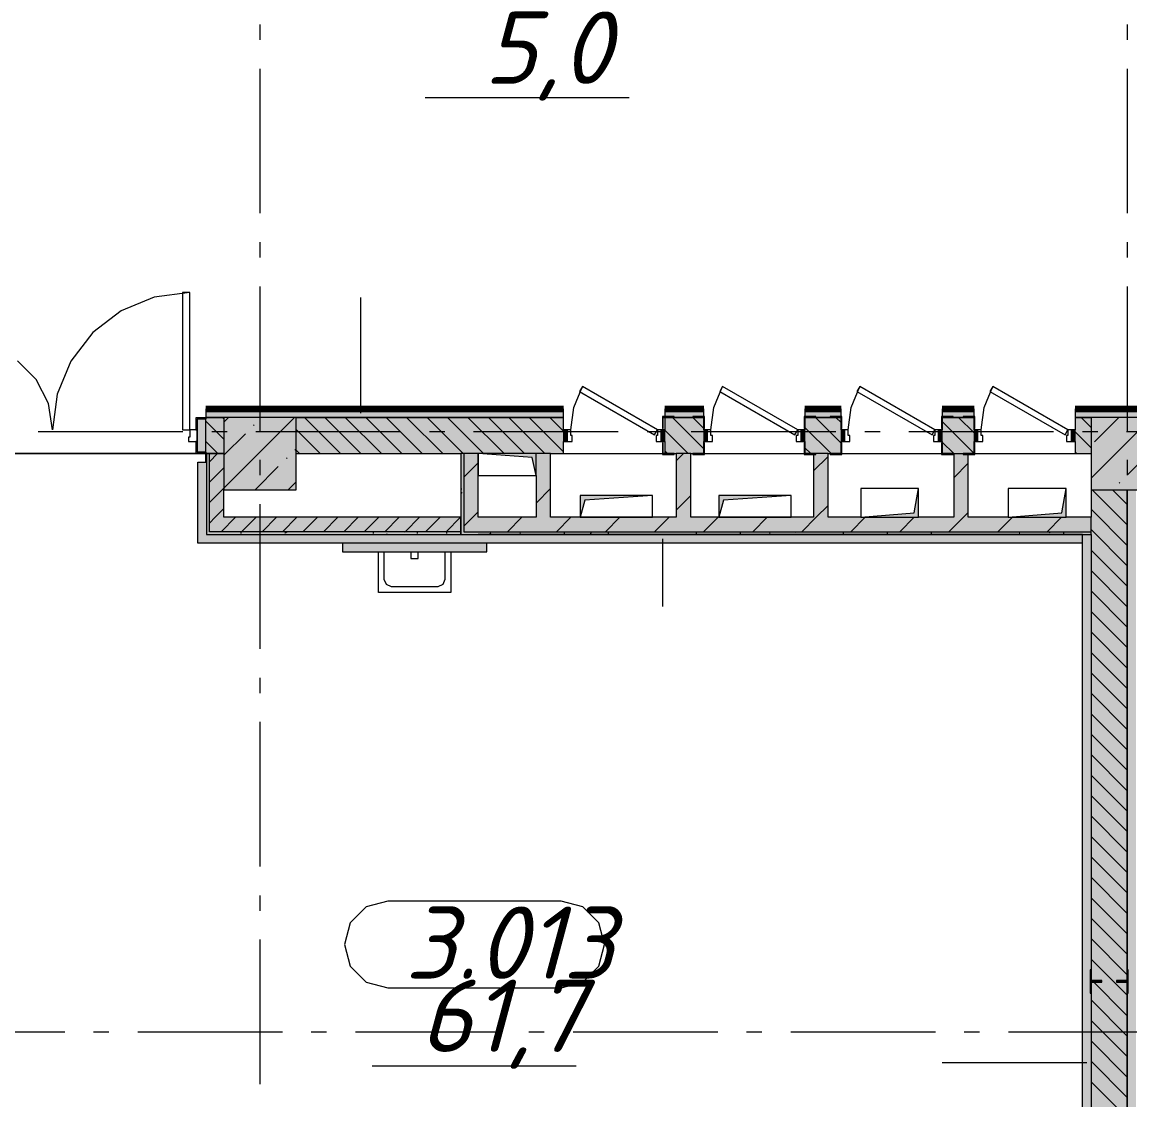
# Model space of a CAD drawing. Header units: millimetres. Extents: x -537608 to 253996, y -217170 to 186033.
# Drawn here: x -267671 to -260008, y 151802 to 159255 of the extents above; entities that cross this region are included whole.
import ezdxf

# ---------------------------------------------------------------- set-up
doc = ezdxf.new("R2010")
doc.units = ezdxf.units.MM
doc.layers.add('16) Лак 1.6м', color=160, linetype='Continuous', lineweight=90)
doc.layers.add('PDF _Геометрия', color=7, linetype='Continuous')
doc.layers.add('PDF _Текст', color=7, linetype='Continuous')
doc.layers.add('PDF _Сплошная заливка', color=7, linetype='Continuous', true_color=0xffffff)
doc.styles.add('PDF ISOCPEUR Italic', font='isocpeui.ttf')

msp = doc.modelspace()

# ---------------------------------------------------------------- hatches: boundary and pattern name
at = {"layer": 'PDF _Сплошная заливка', "true_color": 0xff7d7d, "transparency": 33554559}
h = msp.add_hatch(color=11, dxfattribs=at)
h.paths.add_polyline_path([(-247826.1916, 156521.2545), (-247576.1907, 156521.2545), (-247576.1907, 156581.2552), (-249086.1905, 156581.2552), (-249086.1905, 156529.2549), (-249081.1913, 156529.2549), (-249081.1913, 156521.2545), (-248302.5757, 156521.2545)], flags=0)
h.paths.add_polyline_path([(-251642.052, 156521.2545), (-250241.1898, 156521.2545), (-250241.1898, 156529.2549), (-250236.1906, 156529.2549), (-250236.1906, 156581.2552), (-253701.1885, 156581.2552), (-253701.1885, 156521.2545), (-253311.7923, 156521.2545)], flags=0)
h.paths.add_polyline_path([(-256651.2687, 156521.2545), (-255461.1891, 156521.2545), (-255461.1891, 156581.2552), (-260386.1866, 156581.2552), (-260386.1866, 156521.2545), (-256776.1874, 156521.2545)], flags=0)
h.paths.add_polyline_path([(-261306.1867, 156521.2545), (-261086.185, 156521.2545), (-261086.185, 156581.2552), (-261306.1867, 156581.2552)], flags=0)
h.paths.add_polyline_path([(-262006.1851, 156521.2545), (-262006.1851, 156581.2552), (-262256.186, 156581.2552), (-262256.186, 156521.2545)], flags=0)
h.paths.add_polyline_path([(-263226.1863, 156521.2545), (-262956.1888, 156521.2545), (-262956.1888, 156581.2552), (-263226.1863, 156581.2552)], flags=0)
h.paths.add_polyline_path([(-263926.1847, 156521.2545), (-263926.1847, 156581.2552), (-266401.1857, 156581.2552), (-266401.1857, 156521.2545), (-264999.9617, 156521.2545)], flags=0)
h.paths.add_polyline_path([(-268339.438, 156521.2545), (-268161.1864, 156521.2545), (-268161.1864, 156581.2552), (-270961.1843, 156581.2552), (-270961.1843, 156521.2545), (-268776.1862, 156521.2545)], flags=0)
h.paths.add_polyline_path([(-273348.6546, 156521.2545), (-272721.185, 156521.2545), (-272721.185, 156581.2552), (-273740.1865, 156581.2552), (-273740.1865, 156521.2545)], flags=0)
at = {"layer": 'PDF _Сплошная заливка', "transparency": 33554559}
h = msp.add_hatch(color=256, dxfattribs=at)
h.paths.add_polyline_path([(-248196.1896, 156271.2536), (-247826.1916, 156271.2536), (-247826.1916, 156521.2545), (-249086.1905, 156521.2545), (-249086.1905, 156271.2536), (-248296.19, 156271.2536)], flags=0)
h.paths.add_polyline_path([(-251642.052, 156271.2536), (-251276.1877, 156271.2536), (-251276.1877, 156521.2545), (-253699.1905, 156519.2544), (-253699.1905, 156271.2536), (-253076.1904, 156271.2536)], flags=0)
h.paths.add_polyline_path([(-250241.1898, 156271.2536), (-250236.1906, 156271.2536), (-250236.1906, 156521.2545), (-250776.1901, 156521.2545), (-250776.1901, 156271.2536), (-250656.1888, 156271.2536)], flags=0)
h.paths.add_polyline_path([(-255461.1891, 156271.2536), (-255463.1871, 156521.2545), (-256776.1874, 156521.2545), (-256776.1874, 156271.2536), (-255463.1871, 156271.2536)], flags=0)
h.paths.add_polyline_path([(-260276.1879, 156271.2536), (-260276.1879, 156521.2545), (-260386.1866, 156521.2545), (-260386.1866, 156271.2536)], flags=0)
h.paths.add_polyline_path([(-259776.186, 156271.2536), (-257276.1893, 156271.2536), (-257276.1893, 156521.2545), (-259776.186, 156521.2545), (-259776.186, 156293.6421)], flags=0)
h.paths.add_polyline_path([(-261226.1873, 156271.2536), (-261086.185, 156271.2536), (-261086.185, 156521.2545), (-261306.1867, 156521.2545), (-261306.1867, 156271.2536)], flags=0)
h.paths.add_polyline_path([(-262096.1872, 156271.2536), (-262006.1851, 156271.2536), (-262006.1851, 156521.2545), (-262256.186, 156521.2545), (-262256.186, 156271.2536), (-262196.1875, 156271.2536)], flags=0)
h.paths.add_polyline_path([(-263926.1847, 156271.2536), (-263926.1847, 156521.2545), (-265776.1875, 156521.2545), (-265776.1875, 156271.2536), (-264016.1868, 156271.2536)], flags=0)
h.paths.add_polyline_path([(-262956.1888, 156271.2536), (-262956.1888, 156521.2545), (-263226.1863, 156521.2545), (-263226.1863, 156271.2536), (-263046.1865, 156271.2536)], flags=0)
h.paths.add_polyline_path([(-268226.184, 156271.2536), (-268163.1843, 156273.2537), (-268163.1843, 156521.2545), (-268776.1862, 156518.5074), (-268776.1862, 156271.2536), (-268326.1845, 156271.2536)], flags=0)
h.paths.add_polyline_path([(-266399.1877, 156271.2536), (-266276.1851, 156271.2536), (-266276.1851, 156521.2545), (-266399.1877, 156519.2544), (-266401.1857, 156271.2536)], flags=0)
for points in [[(-266276.1851, 156021.2547), (-265776.1875, 156021.2547), (-265776.1875, 156521.2545), (-266276.1851, 156521.2545), (-266276.1851, 156292.5463)], [(-260276.1879, 156021.2547), (-259776.186, 156021.2547), (-259776.186, 156521.2545), (-260276.1879, 156521.2545), (-260276.1879, 156292.5463)], [(-260276.1879, 149021.2558), (-260026.1869, 149021.2558), (-260026.1869, 156021.2547), (-260276.1879, 156021.2547), (-260276.1879, 149213.056)], [(-264636.1857, 155731.2541), (-264636.1857, 155831.2545), (-266376.1856, 155831.2545), (-266376.1856, 155731.2541), (-264999.9617, 155731.2541)], [(-260825.613, 155731.2541), (-260276.1879, 155731.2541), (-260276.1879, 155831.2545), (-264516.1844, 155831.2545), (-264516.1844, 155731.2541), (-261660.4854, 155731.2541)], [(-264636.1857, 155711.2553), (-264636.1857, 155731.2541), (-266396.1865, 155731.2541), (-266396.1865, 155711.2553), (-264999.9617, 155711.2553)], [(-260336.1864, 155711.2553), (-260276.1879, 155711.2553), (-260276.1879, 155731.2541), (-264616.1848, 155731.2541), (-264616.1848, 155711.2553), (-260825.613, 155711.2553)]]:
    msp.add_hatch(color=256, dxfattribs=at).paths.add_polyline_path(points)
at = {"layer": 'PDF _Сплошная заливка', "true_color": 0xe2e2e2, "transparency": 33554559}
msp.add_hatch(color=254, dxfattribs=at).paths.add_polyline_path([(-261469.5097, 155831.2545), (-261469.5097, 156031.2553), (-261499.509, 155861.2538), (-261869.5113, 155831.2545), (-261660.4854, 155831.2545)])
at = {"layer": 'PDF _Сплошная заливка', "true_color": 0xff7d7d, "transparency": 33554559}
for points in [[(-259966.1884, 149081.2565), (-259966.1884, 156021.2547), (-260026.1869, 156021.2547), (-260026.1869, 149081.2565), (-259990.745, 149081.2565)], [(-260336.1864, 155651.2546), (-260336.1864, 155711.2553), (-266396.1865, 155711.2553), (-266396.1865, 155651.2546), (-260825.613, 155651.2546)]]:
    msp.add_hatch(color=11, dxfattribs=at).paths.add_polyline_path(points)
at = {"layer": 'PDF _Сплошная заливка', "true_color": 0xbce362, "transparency": 33554559}
msp.add_hatch(color=63, dxfattribs=at).paths.add_polyline_path([(-264456.1859, 155591.254), (-264456.1859, 155651.2546), (-265456.1854, 155651.2546), (-265456.1854, 155591.254), (-264999.9617, 155591.254)])
at = {"layer": 'PDF _Сплошная заливка', "true_color": 0xfca910, "transparency": 33554559}
msp.add_hatch(color=40, dxfattribs=at).paths.add_polyline_path([(-260336.1864, 148771.257), (-260276.1879, 148771.257), (-260276.1879, 155711.2553), (-260336.1864, 155711.2553), (-260336.1864, 148831.2555)])

# ---------------------------------------------------------------- linework, layer by layer
at = {"layer": '16) Лак 1.6м'}
for points in [[(-266401.1857, 156581.2552), (-263926.1847, 156581.2552)], [(-263226.1863, 156581.2552), (-262956.1888, 156581.2552)], [(-262256.186, 156581.2552), (-262006.1851, 156581.2552)], [(-261306.1867, 156581.2552), (-261086.185, 156581.2552)], [(-260386.1866, 156581.2552), (-255461.1891, 156581.2552)]]:
    msp.add_lwpolyline(points, dxfattribs=at)
at = {"layer": 'PDF _Геометрия', "color": 253, "lineweight": 9, "true_color": 0xaaaaaa}
for p, q in [((-266026.1842, 159239.255), (-266026.1842, 159133.4223)), ((-260026.1869, 159239.255), (-260026.1869, 159133.4223)), ((-266026.1842, 158933.4215), (-266026.1842, 157933.422)), ((-260026.1869, 158933.4215), (-260026.1869, 157933.422)), ((-264883.9003, 158733.4918), (-263470.9901, 158733.4918)), ((-266026.1842, 157733.4212), (-266026.1842, 157627.5884)), ((-260026.1869, 157733.4212), (-260026.1869, 157627.5884)), ((-266026.1842, 157427.5877), (-266026.1842, 156427.5882)), ((-260026.1869, 157427.5877), (-260026.1869, 156427.5882)), ((-266559.6172, 156421.2542), (-267559.6167, 156421.2542)), ((-266253.7815, 156421.2542), (-266359.6164, 156421.2542)), ((-265053.7812, 156421.2542), (-266053.7807, 156421.2542)), ((-264747.9499, 156421.2542), (-264853.7848, 156421.2542)), ((-263547.9495, 156421.2542), (-264547.9491, 156421.2542)), ((-263242.1182, 156421.2542), (-263347.9488, 156421.2542)), ((-262042.1178, 156421.2542), (-263042.1174, 156421.2542)), ((-261736.2822, 156421.2542), (-261842.1171, 156421.2542)), ((-260536.2819, 156421.2542), (-261536.2857, 156421.2542)), ((-260230.4506, 156421.2542), (-260336.2855, 156421.2542)), ((-259030.4502, 156421.2542), (-260030.4498, 156421.2542)), ((-264116.1871, 156271.2536), (-264516.1844, 156271.2536)), ((-264516.1844, 156271.2536), (-264516.1844, 156121.2552)), ((-264143.6847, 156243.7539), (-264516.1844, 156271.2536)), ((-264116.1871, 156121.2552), (-264116.1871, 156271.2536)), ((-266026.1842, 156227.5895), (-266026.1842, 156121.7546)), ((-264116.1871, 156121.2552), (-264143.6847, 156243.7539)), ((-260026.1869, 156227.5895), (-260026.1869, 156121.7546)), ((-264516.1844, 156121.2552), (-264116.1871, 156121.2552)), ((-261469.5097, 156031.2553), (-261869.5113, 156031.2553)), ((-261869.5113, 156031.2553), (-261869.5113, 155831.2545)), ((-261499.509, 155861.2538), (-261469.5097, 156031.2553)), ((-261469.5097, 155831.2545), (-261469.5097, 156031.2553)), ((-260449.5092, 156031.2553), (-260849.5108, 156031.2553)), ((-260849.5108, 156031.2553), (-260849.5108, 155831.2545)), ((-260479.5128, 155861.2538), (-260449.5092, 156031.2553)), ((-260449.5092, 155831.2545), (-260449.5092, 156031.2553)), ((-263311.2969, 155981.255), (-263811.2988, 155981.255)), ((-263811.2988, 155981.255), (-263811.2988, 155831.2545)), ((-263778.7978, 155948.7541), (-263811.2988, 155831.2545)), ((-263311.2969, 155981.255), (-263778.7978, 155948.7541)), ((-263311.2969, 155831.2545), (-263311.2969, 155981.255)), ((-262351.2992, 155981.255), (-262851.2968, 155981.255)), ((-262851.2968, 155981.255), (-262851.2968, 155831.2545)), ((-262818.7959, 155948.7541), (-262851.2968, 155831.2545)), ((-262351.2992, 155981.255), (-262818.7959, 155948.7541)), ((-262351.2992, 155831.2545), (-262351.2992, 155981.255)), ((-266026.1842, 155921.7561), (-266026.1842, 154921.7565)), ((-260026.1869, 155921.7561), (-260026.1869, 154921.7565)), ((-263811.2988, 155831.2545), (-263311.2969, 155831.2545)), ((-262851.2968, 155831.2545), (-262351.2992, 155831.2545)), ((-261869.5113, 155831.2545), (-261499.509, 155861.2538)), ((-261869.5113, 155831.2545), (-261469.5097, 155831.2545)), ((-260849.5108, 155831.2545), (-260479.5128, 155861.2538)), ((-260849.5108, 155831.2545), (-260449.5092, 155831.2545)), ((-265206.1845, 155311.2538), (-265206.1845, 155591.254)), ((-265166.1869, 155401.2537), (-265166.1869, 155591.254)), ((-264981.1879, 155591.254), (-264981.1879, 155546.2422)), ((-264931.1878, 155546.2422), (-264931.1878, 155591.254)), ((-264746.1887, 155591.254), (-264746.1887, 155401.2537)), ((-264706.1869, 155591.254), (-264706.1869, 155311.2538)), ((-264981.1879, 155546.2422), (-264931.1878, 155546.2422)), ((-265151.5425, 155365.8979), (-265166.1869, 155401.2537)), ((-265116.1867, 155351.2535), (-265151.5425, 155365.8979)), ((-264796.1889, 155351.2535), (-265116.1867, 155351.2535)), ((-264760.8331, 155365.8979), (-264796.1889, 155351.2535)), ((-264746.1887, 155401.2537), (-264760.8331, 155365.8979)), ((-264706.1869, 155311.2538), (-265206.1845, 155311.2538)), ((-266026.1842, 154721.7557), (-266026.1842, 154615.9229)), ((-260026.1869, 154721.7557), (-260026.1869, 154615.9229)), ((-266026.1842, 154415.9222), (-266026.1842, 153415.9227)), ((-260026.1869, 154415.9222), (-260026.1869, 153415.9227)), ((-266026.1842, 153215.9219), (-266026.1842, 153110.0891)), ((-260026.1869, 153215.9219), (-260026.1869, 153110.0891)), ((-265291.5147, 153135.9827), (-265401.3196, 153026.1756)), ((-265141.5141, 153176.174), (-265291.5147, 153135.9827)), ((-263941.5137, 153176.174), (-265141.5141, 153176.174)), ((-263791.5132, 153135.9827), (-263941.5137, 153176.174)), ((-263681.7039, 153026.1756), (-263791.5132, 153135.9827)), ((-265401.3196, 153026.1756), (-265441.5152, 152876.1751)), ((-263641.5126, 152876.1751), (-263681.7039, 153026.1756)), ((-266026.1842, 152910.0884), (-266026.1842, 151910.091)), ((-260026.1869, 152910.0884), (-260026.1869, 151910.091)), ((-265441.5152, 152876.1751), (-265401.3196, 152726.1745)), ((-263681.7039, 152726.1745), (-263641.5126, 152876.1751)), ((-265401.3196, 152726.1745), (-265291.5147, 152616.3674)), ((-263791.5132, 152616.3674), (-263681.7039, 152726.1745)), ((-265291.5147, 152616.3674), (-265141.5141, 152576.1761)), ((-265141.5141, 152576.1761), (-263941.5137, 152576.1761)), ((-263941.5137, 152576.1761), (-263791.5132, 152616.3674)), ((-267377.0247, 152271.2554), (-268377.0243, 152271.2554)), ((-267071.1891, 152271.2554), (-267177.024, 152271.2554)), ((-265871.1887, 152271.2554), (-266871.1883, 152271.2554)), ((-265565.3574, 152271.2554), (-265671.188, 152271.2554)), ((-264365.3571, 152271.2554), (-265365.3567, 152271.2554)), ((-264059.5258, 152271.2554), (-264165.3563, 152271.2554)), ((-262859.5254, 152271.2554), (-263859.525, 152271.2554)), ((-262553.6898, 152271.2554), (-262659.5246, 152271.2554)), ((-261353.6895, 152271.2554), (-262353.689, 152271.2554)), ((-261047.8581, 152271.2554), (-261153.6887, 152271.2554)), ((-259847.8578, 152271.2554), (-260847.8574, 152271.2554)), ((-265250.5525, 152038.1401), (-263837.638, 152038.1401))]:
    msp.add_line(p, q, dxfattribs=at)
at = {"layer": 'PDF _Геометрия', "lineweight": 9}
for p, q in [((-266757.0645, 157353.8834), (-266986.1862, 157258.9791)), ((-266511.1843, 157386.2531), (-266757.0645, 157353.8834)), ((-266511.1843, 157386.2531), (-266561.1845, 157386.2531)), ((-266561.1845, 157386.2531), (-266561.1845, 156436.2538)), ((-266511.1843, 156436.2538), (-266511.1843, 157386.2531)), ((-265327.8608, 156551.2538), (-265327.8608, 157351.2547)), ((-266986.1862, 157258.9791), (-267182.9359, 157108.0054)), ((-267182.9359, 157108.0054), (-267333.9097, 156911.2535)), ((-267573.865, 156783.0472), (-267704.3942, 156913.5743)), ((-267333.9097, 156911.2535), (-267428.8162, 156682.1319)), ((-267490.0634, 156618.5745), (-267573.865, 156783.0472)), ((-263855.7401, 156591.5463), (-263795.8019, 156736.2549)), ((-263795.8019, 156736.2549), (-263815.8028, 156701.6139)), ((-263276.1865, 156436.2538), (-263795.8019, 156736.2549)), ((-262885.7441, 156591.5463), (-262825.8016, 156736.2549)), ((-262825.8016, 156736.2549), (-262845.8025, 156701.6139)), ((-262306.1862, 156436.2538), (-262825.8016, 156736.2549)), ((-261935.7405, 156591.5463), (-261875.8023, 156736.2549)), ((-261875.8023, 156736.2549), (-261895.8032, 156701.6139)), ((-261356.1869, 156436.2538), (-261875.8023, 156736.2549)), ((-261015.7446, 156591.5463), (-260955.8021, 156736.2549)), ((-260955.8021, 156736.2549), (-260975.803, 156701.6139)), ((-260436.1868, 156436.2538), (-260955.8021, 156736.2549)), ((-267428.8162, 156682.1319), (-267461.188, 156436.2538)), ((-263815.8028, 156701.6139), (-263296.1874, 156401.6128)), ((-262845.8025, 156701.6139), (-262326.1872, 156401.6128)), ((-261895.8032, 156701.6139), (-261376.1878, 156401.6128)), ((-260975.803, 156701.6139), (-260456.1877, 156401.6128)), ((-267461.188, 156436.2538), (-267490.0634, 156618.5745)), ((-263926.1847, 156581.2552), (-266401.1857, 156581.2552)), ((-266401.1857, 156581.2552), (-266401.1857, 156521.2545)), ((-263926.1847, 156521.2545), (-263926.1847, 156581.2552)), ((-263876.1845, 156436.2538), (-263855.7401, 156591.5463)), ((-262956.1888, 156581.2552), (-263226.1863, 156581.2552)), ((-263226.1863, 156581.2552), (-263226.1863, 156521.2545)), ((-262956.1888, 156521.2545), (-262956.1888, 156581.2552)), ((-262906.1885, 156436.2538), (-262885.7441, 156591.5463)), ((-262006.1851, 156581.2552), (-262256.186, 156581.2552)), ((-262256.186, 156581.2552), (-262256.186, 156521.2545)), ((-262006.1851, 156521.2545), (-262006.1851, 156581.2552)), ((-261956.1849, 156436.2538), (-261935.7405, 156591.5463)), ((-261086.185, 156581.2552), (-261306.1867, 156581.2552)), ((-261306.1867, 156581.2552), (-261306.1867, 156521.2545)), ((-261086.185, 156521.2545), (-261086.185, 156581.2552)), ((-261036.1891, 156436.2538), (-261015.7446, 156591.5463)), ((-255461.1891, 156581.2552), (-260386.1866, 156581.2552)), ((-260386.1866, 156581.2552), (-260386.1866, 156521.2545)), ((-266399.1877, 156519.2544), (-266469.1845, 156519.2544)), ((-266469.1845, 156519.2544), (-266469.1845, 156436.2538)), ((-266461.1842, 156436.2538), (-266461.1842, 156511.2541)), ((-266461.1842, 156511.2541), (-266399.1877, 156511.2541)), ((-266401.1857, 156511.2541), (-266461.1842, 156511.2541)), ((-266461.1842, 156511.2541), (-266461.1842, 156281.254)), ((-266401.1857, 156521.2545), (-266276.1851, 156521.2545)), ((-266276.1851, 156521.2545), (-266401.1857, 156521.2545)), ((-266401.1857, 156281.254), (-266401.1857, 156511.2541)), ((-266276.1851, 156371.663), (-266401.1857, 156496.6635)), ((-266399.1877, 156511.2541), (-266399.1877, 156519.2544)), ((-266276.1851, 156513.0841), (-266284.3578, 156521.2545)), ((-266276.1851, 156488.5167), (-266243.4474, 156521.2545)), ((-266276.1851, 156032.3188), (-265787.2537, 156521.2545)), ((-265776.1875, 156521.2545), (-266276.1851, 156521.2545)), ((-266276.1851, 156521.2545), (-266276.1851, 156021.2547)), ((-265776.1875, 156021.2547), (-265776.1875, 156521.2545)), ((-263926.1847, 156521.2545), (-265776.1875, 156521.2545)), ((-265776.1875, 156521.2545), (-263926.1847, 156521.2545)), ((-265468.6726, 156271.2536), (-265718.6692, 156521.2545)), ((-265327.2493, 156271.2536), (-265577.2504, 156521.2545)), ((-265185.8305, 156271.2536), (-265435.8271, 156521.2545)), ((-265044.4072, 156271.2536), (-265294.4082, 156521.2545)), ((-264902.984, 156271.2536), (-265152.985, 156521.2545)), ((-264761.5651, 156271.2536), (-265011.5661, 156521.2545)), ((-264620.1419, 156271.2536), (-264870.1429, 156521.2545)), ((-264478.723, 156271.2536), (-264728.724, 156521.2545)), ((-264337.2998, 156271.2536), (-264587.3008, 156521.2545)), ((-264195.8809, 156271.2536), (-264445.8775, 156521.2545)), ((-264054.4577, 156271.2536), (-264304.4587, 156521.2545)), ((-263926.1847, 156284.4039), (-264163.0354, 156521.2545)), ((-263926.1847, 156425.8249), (-264021.6165, 156521.2545)), ((-263926.1847, 156436.2538), (-263926.1847, 156521.2545)), ((-262956.1888, 156521.2545), (-263226.1863, 156521.2545)), ((-263226.1863, 156521.2545), (-263226.1863, 156436.2538)), ((-263226.1863, 156521.2545), (-262956.1888, 156521.2545)), ((-262956.1888, 156304.3531), (-263173.0859, 156521.2545)), ((-262956.1888, 156445.7742), (-263031.667, 156521.2545)), ((-262956.1888, 156436.2538), (-262956.1888, 156521.2545)), ((-262006.1851, 156521.2545), (-262256.186, 156521.2545)), ((-262256.186, 156521.2545), (-262256.186, 156436.2538)), ((-262256.186, 156521.2545), (-262006.1851, 156521.2545)), ((-262006.1851, 156344.3033), (-262183.1363, 156521.2545)), ((-262006.1851, 156485.7244), (-262041.7174, 156521.2545)), ((-262006.1851, 156436.2538), (-262006.1851, 156521.2545)), ((-261086.185, 156521.2545), (-261306.1867, 156521.2545)), ((-261306.1867, 156521.2545), (-261306.1867, 156436.2538)), ((-261306.1867, 156521.2545), (-261086.185, 156521.2545)), ((-261086.185, 156272.8317), (-261306.1867, 156492.8312)), ((-261086.185, 156414.2528), (-261193.1868, 156521.2545)), ((-261086.185, 156436.2538), (-261086.185, 156521.2545)), ((-260386.1866, 156521.2545), (-260276.1879, 156521.2545)), ((-260276.1879, 156521.2545), (-260386.1866, 156521.2545)), ((-260386.1866, 156521.2545), (-260386.1866, 156436.2538)), ((-260276.1879, 156452.7799), (-260344.6604, 156521.2545)), ((-260276.1879, 156101.758), (-259856.6935, 156521.2545)), ((-259776.186, 156521.2545), (-260276.1879, 156521.2545)), ((-260276.1879, 156521.2545), (-260276.1879, 156021.2547)), ((-260253.6206, 156352.4242), (-260084.7904, 156521.2545)), ((-266561.1845, 156436.2538), (-266511.1843, 156436.2538)), ((-266511.1843, 156436.2538), (-266511.1843, 156386.2536)), ((-266461.1842, 156436.2538), (-266511.1843, 156436.2538)), ((-266469.1845, 156436.2538), (-266461.1842, 156436.2538)), ((-266461.1842, 156356.2544), (-266461.1842, 156436.2538)), ((-266276.1851, 156260.4178), (-266127.1534, 156409.4495)), ((-266070.1303, 156466.4748), (-266065.3895, 156471.2156)), ((-265610.0915, 156271.2536), (-265776.1875, 156437.3475)), ((-263901.1846, 156436.2538), (-263926.1847, 156436.2538)), ((-263926.1847, 156436.2538), (-263926.1847, 156356.2544)), ((-263876.1845, 156436.2538), (-263901.1846, 156436.2538)), ((-263901.1846, 156436.2538), (-263901.1846, 156356.2544)), ((-263901.1846, 156356.2544), (-263901.1846, 156436.2538)), ((-263876.1845, 156396.2541), (-263876.1845, 156436.2538)), ((-263296.1874, 156401.6128), (-263276.1865, 156436.2538)), ((-263276.1865, 156436.2538), (-263276.1865, 156396.2541)), ((-263251.1864, 156436.2538), (-263276.1865, 156436.2538)), ((-263251.1864, 156356.2544), (-263251.1864, 156436.2538)), ((-263226.1863, 156436.2538), (-263251.1864, 156436.2538)), ((-263251.1864, 156436.2538), (-263251.1864, 156356.2544)), ((-263226.1863, 156356.2544), (-263226.1863, 156436.2538)), ((-263064.5081, 156271.2536), (-263226.1863, 156432.9318)), ((-262931.1886, 156436.2538), (-262956.1888, 156436.2538)), ((-262956.1888, 156436.2538), (-262956.1888, 156356.2544)), ((-262906.1885, 156436.2538), (-262931.1886, 156436.2538)), ((-262931.1886, 156436.2538), (-262931.1886, 156356.2544)), ((-262931.1886, 156356.2544), (-262931.1886, 156436.2538)), ((-262906.1885, 156396.2541), (-262906.1885, 156436.2538)), ((-262326.1872, 156401.6128), (-262306.1862, 156436.2538)), ((-262306.1862, 156436.2538), (-262306.1862, 156396.2541)), ((-262281.1861, 156436.2538), (-262306.1862, 156436.2538)), ((-262281.1861, 156356.2544), (-262281.1861, 156436.2538)), ((-262256.186, 156436.2538), (-262281.1861, 156436.2538)), ((-262281.1861, 156436.2538), (-262281.1861, 156356.2544)), ((-262074.5586, 156271.2536), (-262256.186, 156452.881)), ((-262256.186, 156356.2544), (-262256.186, 156436.2538)), ((-261981.185, 156436.2538), (-262006.1851, 156436.2538)), ((-262006.1851, 156436.2538), (-262006.1851, 156356.2544)), ((-261956.1849, 156436.2538), (-261981.185, 156436.2538)), ((-261981.185, 156436.2538), (-261981.185, 156356.2544)), ((-261981.185, 156356.2544), (-261981.185, 156436.2538)), ((-261956.1849, 156396.2541), (-261956.1849, 156436.2538)), ((-261376.1878, 156401.6128), (-261356.1869, 156436.2538)), ((-261356.1869, 156436.2538), (-261356.1869, 156396.2541)), ((-261331.1868, 156436.2538), (-261356.1869, 156436.2538)), ((-261331.1868, 156356.2544), (-261331.1868, 156436.2538)), ((-261306.1867, 156436.2538), (-261331.1868, 156436.2538)), ((-261331.1868, 156436.2538), (-261331.1868, 156356.2544)), ((-261306.1867, 156356.2544), (-261306.1867, 156436.2538)), ((-261061.1892, 156436.2538), (-261086.185, 156436.2538)), ((-261086.185, 156436.2538), (-261086.185, 156356.2544)), ((-261036.1891, 156436.2538), (-261061.1892, 156436.2538)), ((-261061.1892, 156436.2538), (-261061.1892, 156356.2544)), ((-261061.1892, 156356.2544), (-261061.1892, 156436.2538)), ((-261036.1891, 156396.2541), (-261036.1891, 156436.2538)), ((-260456.1877, 156401.6128), (-260436.1868, 156436.2538)), ((-260436.1868, 156436.2538), (-260436.1868, 156396.2541)), ((-260411.1867, 156436.2538), (-260436.1868, 156436.2538)), ((-260411.1867, 156356.2544), (-260411.1867, 156436.2538)), ((-260386.1866, 156436.2538), (-260411.1867, 156436.2538)), ((-260411.1867, 156436.2538), (-260411.1867, 156356.2544)), ((-260386.1866, 156356.2544), (-260386.1866, 156436.2538)), ((-260276.1879, 156311.3588), (-260386.1866, 156421.3596)), ((-266511.1843, 156386.2536), (-266521.1869, 156386.2536)), ((-266521.1869, 156386.2536), (-266521.1869, 156356.2544)), ((-266521.1869, 156356.2544), (-266461.1842, 156356.2544)), ((-266461.1842, 156356.2544), (-266469.1845, 156356.2544)), ((-266469.1845, 156356.2544), (-266469.1845, 156273.2537)), ((-266461.1842, 156281.254), (-266461.1842, 156356.2544)), ((-266317.1989, 156271.2536), (-266401.1857, 156355.2403)), ((-263926.1847, 156271.2536), (-263926.1847, 156356.2544)), ((-263926.1847, 156356.2544), (-263901.1846, 156356.2544)), ((-263901.1846, 156356.2544), (-263866.1862, 156356.2544)), ((-263866.1862, 156396.2541), (-263876.1845, 156396.2541)), ((-263866.1862, 156356.2544), (-263866.1862, 156396.2541)), ((-263276.1865, 156396.2541), (-263286.1849, 156396.2541)), ((-263286.1849, 156396.2541), (-263286.1849, 156356.2544)), ((-263286.1849, 156356.2544), (-263251.1864, 156356.2544)), ((-263251.1864, 156356.2544), (-263226.1863, 156356.2544)), ((-263226.1863, 156356.2544), (-263226.1863, 156271.2536)), ((-262956.1888, 156271.2536), (-262956.1888, 156356.2544)), ((-262956.1888, 156356.2544), (-262931.1886, 156356.2544)), ((-262931.1886, 156356.2544), (-262896.186, 156356.2544)), ((-262896.186, 156396.2541), (-262906.1885, 156396.2541)), ((-262896.186, 156356.2544), (-262896.186, 156396.2541)), ((-262306.1862, 156396.2541), (-262316.1889, 156396.2541)), ((-262316.1889, 156396.2541), (-262316.1889, 156356.2544)), ((-262316.1889, 156356.2544), (-262281.1861, 156356.2544)), ((-262281.1861, 156356.2544), (-262256.186, 156356.2544)), ((-262256.186, 156356.2544), (-262256.186, 156271.2536)), ((-262006.1851, 156271.2536), (-262006.1851, 156356.2544)), ((-262006.1851, 156356.2544), (-261981.185, 156356.2544)), ((-261981.185, 156356.2544), (-261946.1866, 156356.2544)), ((-261946.1866, 156396.2541), (-261956.1849, 156396.2541)), ((-261946.1866, 156356.2544), (-261946.1866, 156396.2541)), ((-261356.1869, 156396.2541), (-261366.1852, 156396.2541)), ((-261366.1852, 156396.2541), (-261366.1852, 156356.2544)), ((-261366.1852, 156356.2544), (-261331.1868, 156356.2544)), ((-261331.1868, 156356.2544), (-261306.1867, 156356.2544)), ((-261306.1867, 156356.2544), (-261306.1867, 156271.2536)), ((-261226.0322, 156271.2536), (-261306.1867, 156351.4102)), ((-261086.185, 156271.2536), (-261086.185, 156356.2544)), ((-261086.185, 156356.2544), (-261061.1892, 156356.2544)), ((-261061.1892, 156356.2544), (-261026.1865, 156356.2544)), ((-261026.1865, 156396.2541), (-261036.1891, 156396.2541)), ((-261026.1865, 156356.2544), (-261026.1865, 156396.2541)), ((-260436.1868, 156396.2541), (-260446.1851, 156396.2541)), ((-260446.1851, 156396.2541), (-260446.1851, 156356.2544)), ((-260446.1851, 156356.2544), (-260411.1867, 156356.2544)), ((-260411.1867, 156356.2544), (-260386.1866, 156356.2544)), ((-260386.1866, 156356.2544), (-260386.1866, 156271.2536)), ((-260025.5195, 156124.3253), (-259776.186, 156373.6609)), ((-266469.1845, 156273.2537), (-266399.1877, 156273.2537)), ((-266399.1877, 156281.254), (-266461.1842, 156281.254)), ((-266461.1842, 156281.254), (-266401.1857, 156281.254)), ((-266401.1857, 156211.2551), (-266401.1857, 156271.2536)), ((-266401.1857, 156271.2536), (-266396.1865, 156271.2536)), ((-266401.1857, 156271.2536), (-266396.1865, 156271.2536)), ((-266399.1877, 156273.2537), (-266399.1877, 156281.254)), ((-266396.1865, 156271.2536), (-266276.1851, 156271.2536)), ((-266376.1856, 156271.2536), (-266396.1865, 156271.2536)), ((-266396.1865, 156271.2536), (-266396.1865, 155831.2545)), ((-266396.1865, 156271.2536), (-266396.1865, 156211.2551)), ((-266376.1856, 156215.1906), (-266320.1226, 156271.2536)), ((-266276.1851, 156271.2536), (-266376.1856, 156271.2536)), ((-266376.1856, 155831.2545), (-266376.1856, 156271.2536)), ((-265785.006, 156295.399), (-265776.1875, 156304.2218)), ((-265776.1875, 156271.2536), (-264636.1857, 156271.2536)), ((-265751.5147, 156271.2536), (-265772.8074, 156292.5463)), ((-264636.1857, 156271.2536), (-264636.1857, 155711.2553)), ((-264616.1848, 156271.2536), (-264636.1857, 156271.2536)), ((-264516.1844, 156271.2536), (-264616.1848, 156271.2536)), ((-264616.1848, 156271.2536), (-264616.1848, 155731.2541)), ((-264516.1844, 155831.2545), (-264516.1844, 156271.2536)), ((-264116.1871, 156269.0166), (-264113.9481, 156271.2536)), ((-264016.1868, 156271.2536), (-264116.1871, 156271.2536)), ((-264016.1868, 155831.2545), (-264016.1868, 156271.2536)), ((-264016.1868, 156271.2536), (-263926.1847, 156271.2536)), ((-263205.9314, 156271.2536), (-263226.1863, 156291.5107)), ((-263226.1863, 156271.2536), (-263146.1869, 156271.2536)), ((-263146.1869, 156220.784), (-263095.7174, 156271.2536)), ((-263046.1865, 156271.2536), (-263146.1869, 156271.2536)), ((-263146.1869, 156271.2536), (-263146.1869, 155831.2545)), ((-263046.1865, 155831.2545), (-263046.1865, 156271.2536)), ((-263046.1865, 156271.2536), (-262956.1888, 156271.2536)), ((-262215.9818, 156271.2536), (-262256.186, 156311.46)), ((-262256.186, 156271.2536), (-262196.1875, 156271.2536)), ((-262096.1872, 156271.2536), (-262196.1875, 156271.2536)), ((-262196.1875, 156271.2536), (-262196.1875, 155831.2545)), ((-262196.1875, 156152.5505), (-262096.1872, 156252.5509)), ((-262096.1872, 155831.2545), (-262096.1872, 156271.2536)), ((-262096.1872, 156271.2536), (-262006.1851, 156271.2536)), ((-261306.1867, 156271.2536), (-261226.1873, 156271.2536)), ((-261226.1873, 156271.2536), (-261126.1869, 156271.2536)), ((-261226.1873, 156271.2536), (-261226.1873, 155831.2545)), ((-261126.1869, 155831.2545), (-261126.1869, 156271.2536)), ((-261126.1869, 156271.2536), (-261086.185, 156271.2536)), ((-260377.5016, 156271.2536), (-260386.1866, 156279.9386)), ((-260386.1866, 156271.2536), (-260276.1879, 156271.2536)), ((-266456.185, 155651.2546), (-266456.185, 156211.2551)), ((-266456.185, 156211.2551), (-266401.1857, 156211.2551)), ((-266396.1865, 156211.2551), (-266396.1865, 155711.2553)), ((-266376.1856, 156073.7696), (-266276.1851, 156173.77)), ((-266059.1545, 156021.2547), (-265899.0566, 156181.3505)), ((-265842.0334, 156238.3758), (-265837.2884, 156243.1166)), ((-264616.1848, 156108.4278), (-264516.1844, 156208.4283)), ((-261226.1873, 156104.3157), (-261126.1869, 156204.3161)), ((-264116.1871, 156121.2552), (-264116.1871, 155831.2545)), ((-266376.1856, 155932.3485), (-266276.1851, 156032.349)), ((-266276.1851, 156021.2547), (-265776.1875, 156021.2547)), ((-266276.1851, 155831.2545), (-266276.1851, 156021.2547)), ((-265831.0534, 156021.2547), (-265776.1875, 156076.1228)), ((-264116.1871, 155929.6057), (-264016.1868, 156029.6061)), ((-260276.1879, 156021.2547), (-260276.1879, 155831.2545)), ((-260276.1879, 156021.2547), (-259776.186, 156021.2547)), ((-260026.1869, 155778.5179), (-260268.9238, 156021.2547)), ((-260026.1869, 155919.9389), (-260127.5049, 156021.2547)), ((-260082.5469, 156067.3021), (-260077.8062, 156072.0429)), ((-260026.1869, 149081.2565), (-260026.1869, 156021.2547)), ((-260026.1869, 156021.2547), (-260026.1869, 149081.2565)), ((-263146.1869, 155881.373), (-263046.1865, 155981.3735)), ((-266335.8564, 155831.2545), (-266276.1851, 155890.9257)), ((-264616.1848, 155769.0169), (-264516.1844, 155869.0173)), ((-262178.0726, 155831.2545), (-262096.1872, 155913.1399)), ((-260026.1869, 155637.0947), (-260276.1879, 155887.0956)), ((-266396.1865, 155831.2545), (-266396.1865, 155731.2541)), ((-266376.1856, 155790.9275), (-266335.8564, 155831.2545)), ((-266376.1856, 155731.2541), (-266376.1856, 155831.2545)), ((-266294.4379, 155731.2541), (-266194.4375, 155831.2545)), ((-264636.1857, 155831.2545), (-266276.1851, 155831.2545)), ((-266153.0146, 155731.2541), (-266053.0143, 155831.2545)), ((-266011.5958, 155731.2541), (-265911.5954, 155831.2545)), ((-265870.1726, 155731.2541), (-265770.1722, 155831.2545)), ((-265728.7537, 155731.2541), (-265628.7533, 155831.2545)), ((-265587.3305, 155731.2541), (-265487.33, 155831.2545)), ((-265445.9072, 155731.2541), (-265345.9112, 155831.2545)), ((-265304.4884, 155731.2541), (-265204.4879, 155831.2545)), ((-265163.0651, 155731.2541), (-265063.0647, 155831.2545)), ((-265021.6462, 155731.2541), (-264921.6459, 155831.2545)), ((-264880.223, 155731.2541), (-264780.2226, 155831.2545)), ((-264738.8041, 155731.2541), (-264638.8037, 155831.2545)), ((-264636.1857, 155731.2541), (-264636.1857, 155831.2545)), ((-264116.1871, 155831.2545), (-264516.1844, 155831.2545)), ((-264314.5388, 155731.2541), (-264214.5384, 155831.2545)), ((-263146.1869, 155831.2545), (-264016.1868, 155831.2545)), ((-263975.1257, 155731.2541), (-263875.1253, 155831.2545)), ((-263635.7169, 155731.2541), (-263535.7165, 155831.2545)), ((-263296.3037, 155731.2541), (-263196.3033, 155831.2545)), ((-262196.1875, 155831.2545), (-263046.1865, 155831.2545)), ((-262956.8949, 155731.2541), (-262856.8945, 155831.2545)), ((-262617.4818, 155731.2541), (-262517.4814, 155831.2545)), ((-262278.073, 155731.2541), (-262178.0726, 155831.2545)), ((-261869.5113, 155831.2545), (-262096.1872, 155831.2545)), ((-261938.6599, 155731.2541), (-261838.6594, 155831.2545)), ((-261599.2511, 155731.2541), (-261499.2506, 155831.2545)), ((-261226.1873, 155831.2545), (-261469.5097, 155831.2545)), ((-261259.8379, 155731.2541), (-261159.8375, 155831.2545)), ((-261159.8375, 155831.2545), (-261126.1869, 155864.9051)), ((-260849.5108, 155831.2545), (-261126.1869, 155831.2545)), ((-260920.4248, 155731.2541), (-260820.4244, 155831.2545)), ((-260581.016, 155731.2541), (-260481.0156, 155831.2545)), ((-260276.1879, 155831.2545), (-260449.5092, 155831.2545)), ((-260276.1879, 155731.2541), (-260276.1879, 155831.2545)), ((-266396.1865, 155731.2541), (-266396.1865, 155711.2553)), ((-264636.1857, 155731.2541), (-266376.1856, 155731.2541)), ((-264636.1857, 155711.2553), (-264636.1857, 155731.2541)), ((-264616.1848, 155731.2541), (-264516.1844, 155731.2541)), ((-264516.1844, 155731.2541), (-260276.1879, 155731.2541)), ((-260026.1869, 155495.6736), (-260276.1879, 155745.6746)), ((-260276.1879, 155711.2553), (-260276.1879, 155731.2541)), ((-266396.1865, 155651.2546), (-266456.185, 155651.2546)), ((-266396.1865, 155711.2553), (-264636.1857, 155711.2553)), ((-266396.1865, 155711.2553), (-264636.1857, 155711.2553)), ((-260336.1864, 155651.2546), (-266396.1865, 155651.2546)), ((-264456.1859, 155651.2546), (-265456.1854, 155651.2546)), ((-265456.1854, 155651.2546), (-265456.1854, 155591.254)), ((-264636.1857, 155711.2553), (-264616.1848, 155711.2553)), ((-264636.1857, 155711.2553), (-264616.1848, 155711.2553)), ((-264616.1848, 155711.2553), (-264516.1844, 155711.2553)), ((-260336.1864, 155711.2553), (-264516.1844, 155711.2553)), ((-264516.1844, 155711.2553), (-260336.1864, 155711.2553)), ((-264456.1859, 155591.254), (-264456.1859, 155651.2546)), ((-263242.2431, 155681.2539), (-263242.2431, 155215.105)), ((-260336.1864, 155651.2546), (-260336.1864, 155711.2553)), ((-260336.1864, 155711.2553), (-260276.1879, 155711.2553)), ((-260336.1864, 155711.2553), (-260276.1879, 155711.2553)), ((-260336.1864, 148831.2555), (-260336.1864, 155651.2546)), ((-260276.1879, 155711.2553), (-260276.1879, 149021.2558)), ((-260276.1879, 155711.2553), (-260276.1879, 149021.2558)), ((-265456.1854, 155591.254), (-264456.1859, 155591.254)), ((-260026.1869, 155354.2526), (-260276.1879, 155604.2535)), ((-260026.1869, 155212.8315), (-260276.1879, 155462.8325)), ((-260026.1869, 155071.4104), (-260276.1879, 155321.4092)), ((-260026.1869, 154929.9894), (-260276.1879, 155179.9882)), ((-260026.1869, 154788.5683), (-260276.1879, 155038.5672)), ((-260026.1869, 154647.1473), (-260276.1879, 154897.1461)), ((-260026.1869, 154505.724), (-260276.1879, 154755.725)), ((-260026.1869, 154364.303), (-260276.1879, 154614.3039)), ((-260026.1869, 154222.8819), (-260276.1879, 154472.8829)), ((-260026.1869, 154081.4609), (-260276.1879, 154331.4618)), ((-260026.1869, 153940.0399), (-260276.1879, 154190.0386)), ((-260026.1869, 153798.6187), (-260276.1879, 154048.6176)), ((-260026.1869, 153657.1977), (-260276.1879, 153907.1965)), ((-260026.1869, 153515.7766), (-260276.1879, 153765.7755)), ((-260026.1869, 153374.3534), (-260276.1879, 153624.3544)), ((-260026.1869, 153232.9324), (-260276.1879, 153482.9333)), ((-260026.1869, 153091.5113), (-260276.1879, 153341.5123)), ((-260026.1869, 152950.0903), (-260276.1879, 153200.0912)), ((-260026.1869, 152808.6692), (-260276.1879, 153058.668)), ((-260026.1869, 152667.2482), (-260276.1879, 152917.2469)), ((-260026.1869, 152525.8271), (-260276.1879, 152775.8259)), ((-260026.1869, 152384.4039), (-260276.1879, 152634.4048)), ((-260026.1869, 152242.9828), (-260276.1879, 152492.9838)), ((-260026.1869, 152101.5618), (-260276.1879, 152351.5628)), ((-260026.1869, 151960.1407), (-260276.1879, 152210.1417)), ((-260306.1871, 152058.9031), (-261306.1867, 152058.9031)), ((-260026.1869, 151818.7196), (-260276.1879, 152068.7206)), ((-260026.1869, 151677.2986), (-260276.1879, 151927.2995))]:
    msp.add_line(p, q, dxfattribs=at)
at = {"layer": 'PDF _Геометрия', "color": 253, "lineweight": 20, "true_color": 0xaaaaaa}
for p, q in [((-263161.1886, 156527.2548), (-263242.1871, 156527.2548)), ((-263242.1871, 156527.2548), (-263242.1871, 156446.2543)), ((-263236.1847, 156446.2543), (-263236.1847, 156521.2545)), ((-263236.1847, 156521.2545), (-263161.1886, 156521.2545)), ((-263161.1886, 156521.2545), (-263161.1886, 156527.2548)), ((-262950.1863, 156527.2548), (-263031.1847, 156527.2548)), ((-263031.1847, 156527.2548), (-263031.1847, 156521.2545)), ((-263031.1847, 156521.2545), (-262956.1888, 156521.2545)), ((-262956.1888, 156521.2545), (-262956.1888, 156446.2543)), ((-262950.1863, 156446.2543), (-262950.1863, 156527.2548)), ((-262181.1858, 156527.2548), (-262262.1885, 156527.2548)), ((-262262.1885, 156527.2548), (-262262.1885, 156446.2543)), ((-262256.186, 156446.2543), (-262256.186, 156521.2545)), ((-262256.186, 156521.2545), (-262181.1858, 156521.2545)), ((-262181.1858, 156521.2545), (-262181.1858, 156527.2548)), ((-262000.1869, 156527.2548), (-262081.1853, 156527.2548)), ((-262081.1853, 156527.2548), (-262081.1853, 156521.2545)), ((-262081.1853, 156521.2545), (-262006.1851, 156521.2545)), ((-262006.1851, 156521.2545), (-262006.1851, 156446.2543)), ((-262000.1869, 156446.2543), (-262000.1869, 156527.2548)), ((-261231.1864, 156527.2548), (-261312.1891, 156527.2548)), ((-261312.1891, 156527.2548), (-261312.1891, 156446.2543)), ((-261306.1867, 156446.2543), (-261306.1867, 156521.2545)), ((-261306.1867, 156521.2545), (-261231.1864, 156521.2545)), ((-261231.1864, 156521.2545), (-261231.1864, 156527.2548)), ((-261080.1869, 156527.2548), (-261161.1853, 156527.2548)), ((-261161.1853, 156527.2548), (-261161.1853, 156521.2545)), ((-261161.1853, 156521.2545), (-261086.185, 156521.2545)), ((-261086.185, 156521.2545), (-261086.185, 156446.2543)), ((-261080.1869, 156446.2543), (-261080.1869, 156527.2548)), ((-263242.1871, 156446.2543), (-263236.1847, 156446.2543)), ((-262956.1888, 156446.2543), (-262950.1863, 156446.2543)), ((-262262.1885, 156446.2543), (-262256.186, 156446.2543)), ((-262006.1851, 156446.2543), (-262000.1869, 156446.2543)), ((-261312.1891, 156446.2543), (-261306.1867, 156446.2543)), ((-261086.185, 156446.2543), (-261080.1869, 156446.2543)), ((-263236.1847, 156346.2539), (-263242.1871, 156346.2539)), ((-263242.1871, 156346.2539), (-263242.1871, 156265.2554)), ((-263236.1847, 156271.2536), (-263236.1847, 156346.2539)), ((-262950.1863, 156346.2539), (-262956.1888, 156346.2539)), ((-262956.1888, 156346.2539), (-262956.1888, 156271.2536)), ((-262950.1863, 156265.2554), (-262950.1863, 156346.2539)), ((-262256.186, 156346.2539), (-262262.1885, 156346.2539)), ((-262262.1885, 156346.2539), (-262262.1885, 156265.2554)), ((-262256.186, 156271.2536), (-262256.186, 156346.2539)), ((-262000.1869, 156346.2539), (-262006.1851, 156346.2539)), ((-262006.1851, 156346.2539), (-262006.1851, 156271.2536)), ((-262000.1869, 156265.2554), (-262000.1869, 156346.2539)), ((-261306.1867, 156346.2539), (-261312.1891, 156346.2539)), ((-261312.1891, 156346.2539), (-261312.1891, 156265.2554)), ((-261306.1867, 156271.2536), (-261306.1867, 156346.2539)), ((-261080.1869, 156346.2539), (-261086.185, 156346.2539)), ((-261086.185, 156346.2539), (-261086.185, 156271.2536)), ((-261080.1869, 156265.2554), (-261080.1869, 156346.2539)), ((-263242.1871, 156265.2554), (-263161.1886, 156265.2554)), ((-263161.1886, 156271.2536), (-263236.1847, 156271.2536)), ((-263161.1886, 156265.2554), (-263161.1886, 156271.2536)), ((-262956.1888, 156271.2536), (-263031.1847, 156271.2536)), ((-263031.1847, 156271.2536), (-263031.1847, 156265.2554)), ((-263031.1847, 156265.2554), (-262950.1863, 156265.2554)), ((-262262.1885, 156265.2554), (-262181.1858, 156265.2554)), ((-262181.1858, 156271.2536), (-262256.186, 156271.2536)), ((-262181.1858, 156265.2554), (-262181.1858, 156271.2536)), ((-262006.1851, 156271.2536), (-262081.1853, 156271.2536)), ((-262081.1853, 156271.2536), (-262081.1853, 156265.2554)), ((-262081.1853, 156265.2554), (-262000.1869, 156265.2554)), ((-261312.1891, 156265.2554), (-261231.1864, 156265.2554)), ((-261231.1864, 156271.2536), (-261306.1867, 156271.2536)), ((-261231.1864, 156265.2554), (-261231.1864, 156271.2536)), ((-261086.185, 156271.2536), (-261161.1853, 156271.2536)), ((-261161.1853, 156271.2536), (-261161.1853, 156265.2554)), ((-261161.1853, 156265.2554), (-261080.1869, 156265.2554)), ((-260276.1879, 152702.3069), (-260282.186, 152702.3069)), ((-260282.186, 152702.3069), (-260282.186, 152621.3063)), ((-260276.1879, 152627.3066), (-260276.1879, 152702.3069)), ((-260020.1888, 152702.3069), (-260026.1869, 152702.3069)), ((-260026.1869, 152702.3069), (-260026.1869, 152627.3066)), ((-260020.1888, 152621.3063), (-260020.1888, 152702.3069)), ((-260201.1876, 152621.3063), (-260282.186, 152621.3063)), ((-260282.186, 152621.3063), (-260282.186, 152540.3079)), ((-260282.186, 152621.3063), (-260201.1876, 152621.3063)), ((-260201.1876, 152627.3066), (-260276.1879, 152627.3066)), ((-260276.1879, 152615.3081), (-260201.1876, 152615.3081)), ((-260276.1879, 152540.3079), (-260276.1879, 152615.3081)), ((-260201.1876, 152621.3063), (-260201.1876, 152627.3066)), ((-260201.1876, 152615.3081), (-260201.1876, 152621.3063)), ((-260101.1872, 152627.3066), (-260101.1872, 152621.3063)), ((-260026.1869, 152627.3066), (-260101.1872, 152627.3066)), ((-260101.1872, 152621.3063), (-260101.1872, 152615.3081)), ((-260020.1888, 152621.3063), (-260101.1872, 152621.3063)), ((-260101.1872, 152621.3063), (-260020.1888, 152621.3063)), ((-260101.1872, 152615.3081), (-260026.1869, 152615.3081)), ((-260026.1869, 152615.3081), (-260026.1869, 152540.3079)), ((-260020.1888, 152540.3079), (-260020.1888, 152621.3063)), ((-260282.186, 152540.3079), (-260276.1879, 152540.3079)), ((-260026.1869, 152540.3079), (-260020.1888, 152540.3079))]:
    msp.add_line(p, q, dxfattribs=at)
at = {"layer": 'PDF _Геометрия', "color": 9, "lineweight": 9, "true_color": 0xc0c0c0}
for p, q in [((-268146.1846, 156271.2536), (-266401.1857, 156271.2536)), ((-266401.1857, 156271.2536), (-268146.1846, 156271.2536)), ((-263926.1847, 156271.2536), (-263242.1871, 156271.2536)), ((-262950.1863, 156271.2536), (-262262.1885, 156271.2536)), ((-262000.1869, 156271.2536), (-261312.1891, 156271.2536)), ((-261080.1869, 156271.2536), (-260386.1866, 156271.2536))]:
    msp.add_line(p, q, dxfattribs=at)
at = {"layer": 'PDF _Геометрия', "color": 8, "lineweight": 9, "true_color": 0x787878}
for p, q in [((-264635.7853, 156027.4122), (-264629.081, 156027.4122)), ((-264629.9939, 156003.818), (-264633.3438, 155998.0093)), ((-266159.7879, 155722.6122), (-266153.0793, 155722.6122)), ((-265854.9856, 155722.6122), (-265848.2813, 155722.6122)), ((-265841.1292, 155723.9728), (-265844.4835, 155729.7815)), ((-265245.3855, 155722.6122), (-265238.6811, 155722.6122)), ((-265147.9557, 155716.276), (-265150.8579, 155711.2553)), ((-265022.0122, 155727.6199), (-265024.1135, 155731.2541)), ((-264940.5875, 155722.6122), (-264933.8789, 155722.6122)), ((-264737.3874, 155722.6122), (-264730.6789, 155722.6122)), ((-264429.6744, 155717.656), (-264433.0244, 155723.4625)), ((-264229.3852, 155722.6122), (-264222.6809, 155722.6122)), ((-263966.1349, 155731.2541), (-263966.6301, 155730.3994)), ((-263924.5872, 155722.6122), (-263917.8829, 155722.6122)), ((-263736.5009, 155722.5928), (-263739.8509, 155716.7862)), ((-263619.785, 155722.6122), (-263613.0807, 155722.6122)), ((-263010.1848, 155722.6122), (-263003.4805, 155722.6122)), ((-262705.3869, 155722.6122), (-262698.6826, 155722.6122)), ((-262502.1868, 155722.6122), (-262495.4825, 155722.6122)), ((-262325.0418, 155728.9117), (-262328.3961, 155723.103)), ((-261994.1888, 155722.6122), (-261987.4802, 155722.6122)), ((-261689.3866, 155722.6122), (-261682.6823, 155722.6122)), ((-261384.5887, 155722.6122), (-261377.88, 155722.6122)), ((-260915.8777, 155731.2541), (-260916.937, 155729.4219)), ((-260774.9885, 155722.6122), (-260768.2799, 155722.6122)), ((-260560.8644, 155722.2806), (-260564.2186, 155728.0871)), ((-260470.1862, 155722.6122), (-260463.4819, 155722.6122))]:
    msp.add_line(p, q, dxfattribs=at)
at = {"layer": 'PDF _Сплошная заливка', "color": 7, "lineweight": 35, "true_color": 0xf4f4f4, "transparency": 33554559}
for points in [[(-266401.1857, 156281.254), (-266401.1857, 156511.2541), (-266461.1842, 156281.254), (-266461.1842, 156511.2541)], [(-263901.1846, 156356.2544), (-263901.1846, 156436.2538), (-263926.1847, 156356.2544), (-263926.1847, 156436.2538)], [(-263226.1863, 156356.2544), (-263226.1863, 156436.2538), (-263251.1864, 156356.2544), (-263251.1864, 156436.2538)], [(-262931.1886, 156356.2544), (-262931.1886, 156436.2538), (-262956.1888, 156356.2544), (-262956.1888, 156436.2538)], [(-262256.186, 156356.2544), (-262256.186, 156436.2538), (-262281.1861, 156356.2544), (-262281.1861, 156436.2538)], [(-261981.185, 156356.2544), (-261981.185, 156436.2538), (-262006.1851, 156356.2544), (-262006.1851, 156436.2538)], [(-261306.1867, 156356.2544), (-261306.1867, 156436.2538), (-261331.1868, 156356.2544), (-261331.1868, 156436.2538)], [(-261061.1892, 156356.2544), (-261061.1892, 156436.2538), (-261086.185, 156356.2544), (-261086.185, 156436.2538)], [(-260386.1866, 156356.2544), (-260386.1866, 156436.2538), (-260411.1867, 156356.2544), (-260411.1867, 156436.2538)]]:
    msp.add_solid(points, dxfattribs=at)
at = {"layer": 'PDF _Сплошная заливка', "color": 11, "lineweight": 35, "true_color": 0xff7d7d, "transparency": 33554559}
for points in [[(-266396.1865, 156211.2551), (-266396.1865, 156271.2536), (-266401.1857, 156211.2551), (-266401.1857, 156271.2536)], [(-266396.1865, 155651.2546), (-266396.1865, 156211.2551), (-266456.185, 155651.2546), (-266456.185, 156211.2551)]]:
    msp.add_solid(points, dxfattribs=at)
at = {"layer": 'PDF _Сплошная заливка', "lineweight": 35, "transparency": 33554559}
for points in [[(-266376.1856, 155731.2541), (-266376.1856, 156271.2536), (-266396.1865, 155731.2541), (-266396.1865, 156271.2536)], [(-266276.1851, 155831.2545), (-266276.1851, 156271.2536), (-266376.1856, 155831.2545), (-266376.1856, 156271.2536)], [(-264616.1848, 155711.2553), (-264616.1848, 156271.2536), (-264636.1857, 155711.2553), (-264636.1857, 156271.2536)], [(-264516.1844, 155731.2541), (-264516.1844, 156271.2536), (-264616.1848, 155731.2541), (-264616.1848, 156271.2536)], [(-264016.1868, 155831.2545), (-264016.1868, 156271.2536), (-264116.1871, 155831.2545), (-264116.1871, 156271.2536)], [(-263046.1865, 155831.2545), (-263046.1865, 156271.2536), (-263146.1869, 155831.2545), (-263146.1869, 156271.2536)], [(-262096.1872, 155831.2545), (-262096.1872, 156271.2536), (-262196.1875, 155831.2545), (-262196.1875, 156271.2536)], [(-261126.1869, 155831.2545), (-261126.1869, 156271.2536), (-261226.1873, 155831.2545), (-261226.1873, 156271.2536)]]:
    msp.add_solid(points, dxfattribs=at)
at = {"layer": 'PDF _Сплошная заливка', "color": 254, "lineweight": 35, "true_color": 0xe2e2e2, "transparency": 33554559}
for points in [[(-264116.1871, 156121.2552), (-264116.1871, 156271.2536), (-264143.6847, 156243.7539), (-264516.1844, 156271.2536)], [(-260449.5092, 155831.2545), (-260449.5092, 156031.2553), (-260825.613, 155831.2545), (-260479.5128, 155861.2538)], [(-263811.2988, 155831.2545), (-263778.7978, 155948.7541), (-263811.2988, 155981.255), (-263330.2213, 155981.255)], [(-262851.2968, 155831.2545), (-262818.7959, 155948.7541), (-262851.2968, 155981.255), (-262351.2992, 155981.255)]]:
    msp.add_solid(points, dxfattribs=at)

# ---------------------------------------------------------------- texts
at = {"layer": 'PDF _Текст', "char_height": 500, "attachment_point": 4, "style": 'PDF ISOCPEUR Italic'}
for s, insert in [('5,0', (-264477.1944, 159020.8659)), ('3.013', (-265022.8433, 152889.4652)), ('61,7', (-264923.8462, 152325.5158))]:
    msp.add_mtext(s, dxfattribs=dict(at, insert=insert))

doc.saveas('drawing.dxf')
